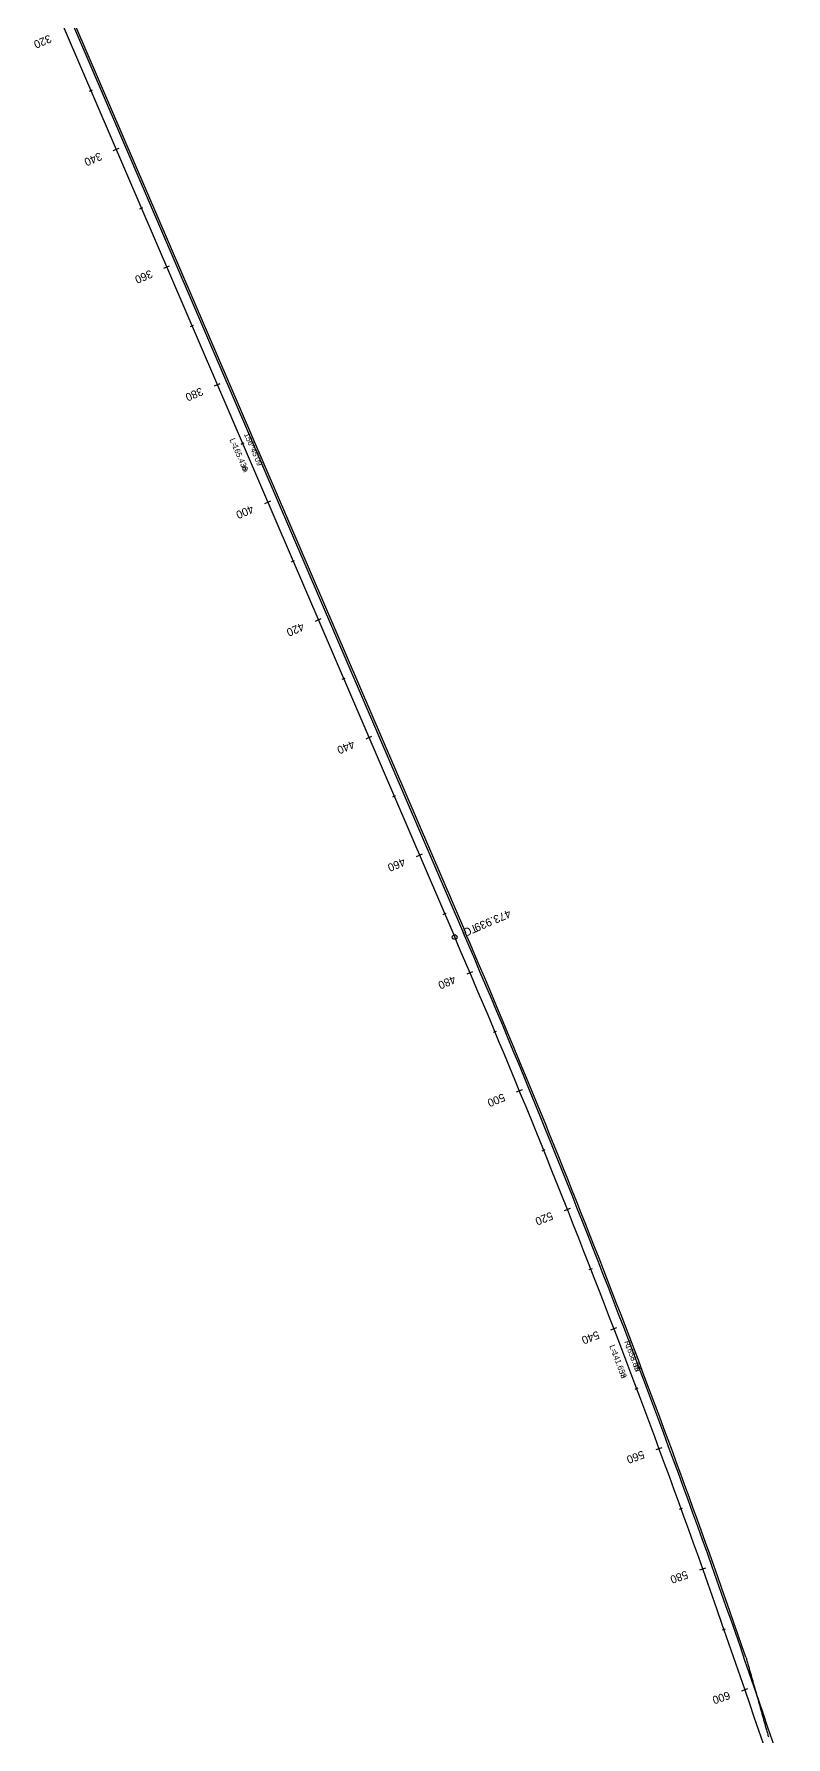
# Model space of a CAD drawing. Extents: x 268482 to 268985, y 5769022 to 5769953.
# Drawn here: x 268661.4 to 268778.8, y 5769421 to 5769687.1 of the extents above; entities that cross this region are included whole.
import ezdxf

# ---------------------------------------------------------------- set-up
doc = ezdxf.new("R2010")
doc.units = 0
for name, color, linetype in [('_CIVIL_CONSTRUCTION', 7, 'Continuous'), ('BNDRY_PROPOSED', 7, 'Continuous'), ('BNDRY_ROW', 7, 'Continuous'), ('BNDRY_VICTRACK', 7, 'Continuous'), ('BOUNDARY', 7, 'Continuous'), ('COMPONENT_PAVEMENT_TYPE_2', 7, 'Continuous'), ('CORRIDOR_TOP_MESH', 7, 'Continuous'), ('Default', 7, 'Continuous'), ('GEOM_HA_CONSTRUCTION', 7, 'Continuous'), ('SUBSURFACE_KERB', 7, 'Continuous'), ('SURFACE_EXISTING_VA', 7, 'Continuous'), ('VicTrack Rail Reserve', 7, 'Continuous')]:
    doc.layers.add(name, color=color, linetype=linetype)

msp = doc.modelspace()

# ---------------------------------------------------------------- linework, layer by layer
at = {"layer": '_CIVIL_CONSTRUCTION'}
for p, q in [((268673.73, 5769668.86), (268674.65, 5769669.25)), ((268681.62, 5769650.48), (268682.54, 5769650.88)), ((268689.52, 5769632.11), (268690.44, 5769632.5)), ((268697.41, 5769613.73), (268698.33, 5769614.13)), ((268705.3, 5769595.36), (268706.22, 5769595.75)), ((268713.2, 5769576.98), (268714.12, 5769577.37)), ((268721.09, 5769558.6), (268722.01, 5769559)), ((268728.98, 5769540.22), (268729.9, 5769540.62)), ((268736.69, 5769521.78), (268737.61, 5769522.16)), ((268744.18, 5769503.24), (268745.11, 5769503.61)), ((268751.45, 5769484.61), (268752.38, 5769484.97)), ((268758.49, 5769465.9), (268759.43, 5769466.25)), ((268765.3, 5769447.1), (268766.24, 5769447.44)), ((268771.89, 5769428.23), (268772.84, 5769428.55))]:
    msp.add_line(p, q, dxfattribs=at)
at = {"layer": 'BNDRY_PROPOSED'}
for p, q in [((268670.01, 5769678.15), (268670.47, 5769678.34)), ((268677.9, 5769659.77), (268678.36, 5769659.97)), ((268685.8, 5769641.39), (268686.26, 5769641.59)), ((268693.69, 5769623.02), (268694.15, 5769623.22)), ((268701.59, 5769604.64), (268702.05, 5769604.84)), ((268709.48, 5769586.27), (268709.94, 5769586.46)), ((268717.38, 5769567.89), (268717.83, 5769568.09)), ((268725.27, 5769549.51), (268725.73, 5769549.71)), ((268733.09, 5769531.11), (268733.55, 5769531.3)), ((268740.69, 5769512.61), (268741.16, 5769512.8)), ((268748.07, 5769494.03), (268748.54, 5769494.21)), ((268755.23, 5769475.36), (268755.7, 5769475.53)), ((268762.16, 5769456.6), (268762.63, 5769456.77)), ((268768.86, 5769437.76), (268769.33, 5769437.92))]:
    msp.add_line(p, q, dxfattribs=at)
at = {"layer": 'BOUNDARY'}
for p, q in [((268663.39, 5769698.74), (268728.71, 5769546.71)), ((268663.13, 5769698.6), (268728.43, 5769546.59)), ((268776.03, 5769421.02), (268776.03, 5769421.01))]:
    msp.add_line(p, q, dxfattribs=at)
for radius, start, end in [(1660.35, 18.3549, 23.24754), (1660.65, 19.05739, 23.24764)]:
    msp.add_arc((267202.89, 5768891.24), radius, start, end, dxfattribs=at)
msp.add_open_spline([(268772.52, 5769433.47), (268772.56, 5769433.35), (268772.67, 5769432.94), (268772.88, 5769432.21), (268773.05, 5769431.62), (268773.23, 5769430.99), (268773.4, 5769430.37), (268773.58, 5769429.75), (268773.76, 5769429.12), (268773.93, 5769428.5), (268774.11, 5769427.88), (268774.28, 5769427.26), (268774.46, 5769426.63), (268774.64, 5769426.01), (268774.81, 5769425.39), (268774.98, 5769424.76), (268775.16, 5769424.14), (268775.33, 5769423.52), (268775.51, 5769422.89), (268775.67, 5769422.3), (268775.88, 5769421.55), (268775.99, 5769421.14), (268776.03, 5769421.02)], degree=3, dxfattribs=at)
at = {"layer": 'Default'}
msp.add_line((268776.03, 5769421.02), (268776.03, 5769421.01), dxfattribs=at)
msp.add_arc((267202.89, 5768891.24), 1660.65, 19.05739, 23.24764, dxfattribs=at)
msp.add_open_spline([(268772.52, 5769433.47), (268772.56, 5769433.35), (268772.67, 5769432.94), (268772.88, 5769432.21), (268773.05, 5769431.62), (268773.23, 5769430.99), (268773.4, 5769430.37), (268773.58, 5769429.75), (268773.76, 5769429.12), (268773.93, 5769428.5), (268774.11, 5769427.88), (268774.28, 5769427.26), (268774.46, 5769426.63), (268774.64, 5769426.01), (268774.81, 5769425.39), (268774.98, 5769424.76), (268775.16, 5769424.14), (268775.33, 5769423.52), (268775.51, 5769422.89), (268775.67, 5769422.3), (268775.88, 5769421.55), (268775.99, 5769421.14), (268776.03, 5769421.02)], degree=3, dxfattribs=at)
at = {"layer": 'GEOM_HA_CONSTRUCTION'}
msp.add_circle((268727.05, 5769545.99), 0.375, dxfattribs=at)
at = {"layer": 'VicTrack Rail Reserve'}
msp.add_line((268661.76, 5769698), (268727.05, 5769545.99), dxfattribs=at)
msp.add_arc((267202.89, 5768891.24), 1658.85, 18.3549, 23.24754, dxfattribs=at)

# ---------------------------------------------------------------- texts
at = {"layer": 'BNDRY_ROW'}
for s, rotation, p in [('320', 203.2475, (268663.75, 5769687.02)), ('340', 203.2475, (268671.64, 5769668.64)), ('360', 203.2475, (268679.54, 5769650.27)), ('380', 203.2475, (268687.43, 5769631.89)), ('400', 203.2475, (268695.33, 5769613.52)), ('420', 203.2475, (268703.22, 5769595.14)), ('440', 203.2475, (268711.11, 5769576.76)), ('460', 203.2475, (268719.01, 5769558.39)), ('480', 203.0382, (268726.89, 5769540.02)), ('500', 202.3474, (268734.6, 5769521.6)), ('520', 201.6566, (268742.09, 5769503.08)), ('540', 200.9658, (268749.35, 5769484.48)), ('560', 200.275, (268756.39, 5769465.79)), ('580', 199.5842, (268763.21, 5769447.02)), ('600', 198.8934, (268769.8, 5769428.17))]:
    msp.add_text(s, height=1.25, rotation=rotation, dxfattribs=at).set_placement(p)
at = {"layer": 'BNDRY_VICTRACK'}
for s, p in [('R', (268753.5, 5769482.75)), ('1658.85', (268753.72, 5769482.16)), ('m', (268754.96, 5769478.91))]:
    msp.add_text(s, height=0.9, rotation=290.8012, dxfattribs=at).set_placement(p)
at = {"layer": 'COMPONENT_PAVEMENT_TYPE_2'}
msp.add_text('156^45\'09"', height=0.9, rotation=293.2475, dxfattribs=at).set_placement((268694.12, 5769624.55))
at = {"layer": 'CORRIDOR_TOP_MESH'}
for s, p in [('L=', (268691.87, 5769623.71)), ('165.436', (268692.32, 5769622.68)), ('m', (268693.71, 5769619.42))]:
    msp.add_text(s, height=0.9, rotation=293.2475, dxfattribs=at).set_placement(p)
at = {"layer": 'SUBSURFACE_KERB'}
for s, p in [('L=', (268751.18, 5769482.09)), ('141.653', (268751.58, 5769481.04)), ('m', (268752.78, 5769477.87))]:
    msp.add_text(s, height=0.9, rotation=290.8012, dxfattribs=at).set_placement(p)
at = {"layer": 'SURFACE_EXISTING_VA'}
for s, p in [('473.939', (268735.51, 5769550.31)), ('TC', (268730.29, 5769548.06))]:
    msp.add_text(s, height=1.25, rotation=203.2475, dxfattribs=at).set_placement(p)

doc.saveas('drawing.dxf')
